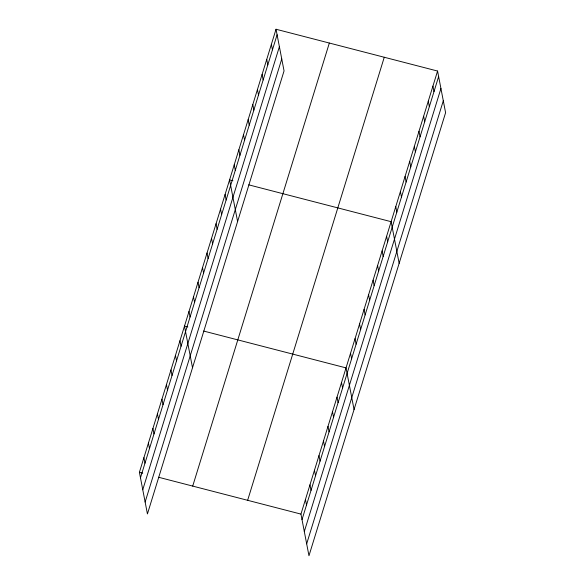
<?xml version="1.0" encoding="UTF-8"?>
<svg xmlns="http://www.w3.org/2000/svg" width="585" height="585" viewBox="0 0 585 585"><rect width="100%" height="100%" fill="white"/><g stroke="black" fill="none" stroke-linecap="round" stroke-linejoin="round"><path stroke-width="0.88" d="M276.032 29.25L284.054 70.902L147.427 513.952L139.405 472.3L276.032 29.25L437.573 71.048L445.594 112.7L308.968 555.75L300.946 514.098L437.573 71.048M140.466 477.813L277.093 34.764M142.762 489.74L279.389 46.683M145.131 502.025L281.751 58.975M192.714 486.091L329.34 43.041M247.638 500.307L384.265 57.257M302.014 519.612L438.633 76.555M304.31 531.538L440.936 88.481M306.672 543.823L443.298 100.774M232.91 180.75L229.576 179.887L237.598 221.539M248.735 184.845L391.124 221.686L399.146 263.338M187.822 326.957L184.487 326.094L192.509 367.746M203.646 331.051L346.035 367.892L354.057 409.544M139.405 472.3L142.733 473.163M158.564 477.258L300.946 514.098M432.929 86.112L433.99 91.618M428.286 101.176L429.346 106.682M423.642 116.239L424.703 121.746M418.992 131.303L420.052 136.81M414.348 146.367L415.409 151.873M409.705 161.431L410.765 166.937M405.061 176.494L406.122 182.001M400.411 191.558L401.471 197.065M395.767 206.622L396.827 212.128M386.612 236.303L387.672 241.817M382.107 250.928L383.168 256.435M377.596 265.546L378.656 271.06M373.091 280.171L374.151 285.677M368.579 294.789L369.64 300.295M364.067 309.406L365.135 314.92M359.563 324.031L360.623 329.538M355.051 338.649L356.111 344.163M350.547 353.274L351.607 358.78M341.53 382.51L342.591 388.023M271.381 44.314L272.449 49.827M337.018 397.135L338.079 402.641M266.738 59.377L267.798 64.891M332.507 411.752L333.574 417.266M262.095 74.441L263.155 79.955M328.002 426.377L329.062 431.884M257.451 89.505L258.511 95.019M323.49 440.995L324.551 446.509M252.8 104.569L253.868 110.082M318.986 455.62L320.046 461.126M248.157 119.632L249.217 125.146M314.474 470.238L315.534 475.744M243.514 134.696L244.574 140.21M309.97 484.855L311.03 490.369M238.87 149.76L239.93 155.274M305.458 499.48L306.518 504.987M234.219 164.824L235.287 170.337M225.071 194.505L226.132 200.019M220.56 209.13L221.62 214.636M216.048 223.748L217.115 229.261M211.543 238.373L212.604 243.879M207.031 252.991L208.092 258.504M202.527 267.608L203.587 273.122M198.015 282.233L199.076 287.74M193.511 296.851L194.571 302.365M188.999 311.476L190.059 316.982M179.983 340.719L181.043 346.225M175.471 355.336L176.531 360.843M170.966 369.954L172.027 375.468M166.454 384.579L167.515 390.085M161.95 399.197L163.01 404.71M157.438 413.822L158.498 419.328M152.926 428.439L153.994 433.953M148.422 443.057L149.482 448.571M143.91 457.682L144.97 463.188"/></g></svg>
